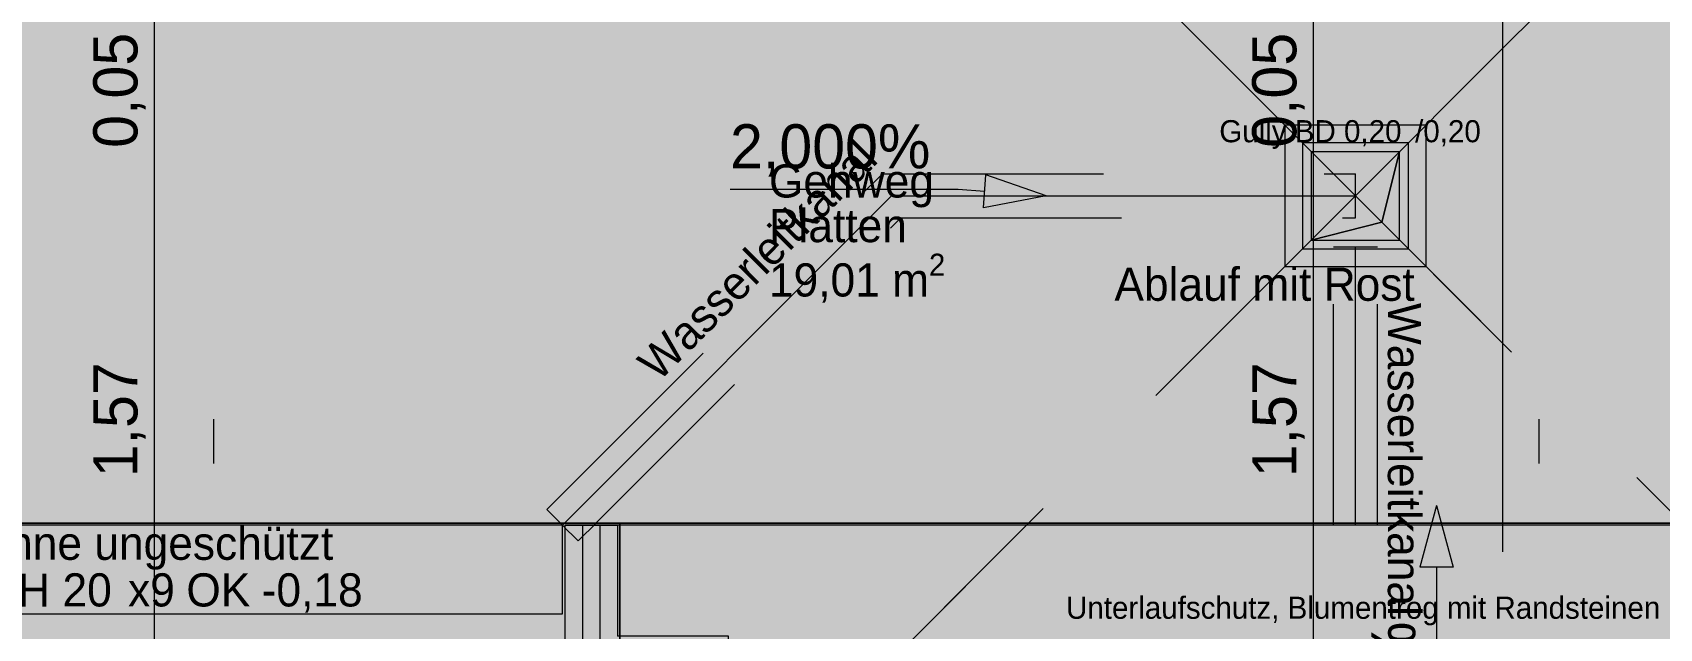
# Model space of a CAD drawing. Header units: metres. Extents: x -3.9 to 83, y -38 to 6.2.
# Drawn here: x 5.59 to 9.273, y -20.973 to -19.626 of the extents above; entities that cross this region are included whole.
import ezdxf

# ---------------------------------------------------------------- set-up
doc = ezdxf.new("R2010")
doc.units = ezdxf.units.M
doc.header["$MEASUREMENT"] = 0
doc.set_wipeout_variables(frame=1)
for name, pattern in [('Achse', [0.004, 0.002, -0.001, 0, -0.001]), ('Schnittlinie', [0.006, 0.003, -0.0015, 0, -0.0015]), ('Untersicht', [0.001, 0.0005, -0.0005]), ('Wipeout_Contour', [1, 0, -1])]:
    doc.linetypes.add(name, pattern=pattern)
for name, color, linetype in [('0._EG PP_2_000 Achsraster', 7, 'Continuous'), ('0._EG PP_2_140 Brüstung', 7, 'Continuous'), ('0._EG PP_2_221 Bodenaufbau - Abdichtung', 7, 'Continuous'), ('0._EG PP_2_221 Bodenaufbau - Terrassenbelag', 7, 'Continuous'), ('0._EG PP_2_270 Deckendurchbruchsymbol', 7, 'Continuous'), ('0._EG PP_2_520 Fixeinbauten', 7, 'Continuous'), ('0._EG PP_2_611 Entwässerung', 7, 'Continuous'), ('0._EG PP_2_851 Marker Schnitt', 7, 'Continuous'), ('0._EG PP_2_945 Einreichplan Beschriftung', 7, 'Continuous'), ('0._EG PP_2_950 Polierplan Bemaßung', 7, 'Continuous'), ('0._EG PP_2_955 Polierplan Beschriftung', 7, 'Continuous')]:
    doc.layers.add(name, color=color, linetype=linetype)
doc.styles.add('ERSTELLTER_STIL_2', font='')
doc.styles.get('ERSTELLTER_STIL_2').set_extended_font_data('Eurostile')

msp = doc.modelspace()

# ---------------------------------------------------------------- hatches: boundary and pattern name
at = {"layer": '0._EG PP_2_270 Deckendurchbruchsymbol', "linetype": 'Continuous', "lineweight": 0, "true_color": 0x000000}
msp.add_hatch(color=18, dxfattribs=at).paths.add_polyline_path([(8.485, -20.095), (8.685, -20.095), (8.685, -19.895), (8.6446, -20.0546)])
at = {"layer": '0._EG PP_2_950 Polierplan Bemaßung', "linetype": 'Continuous', "lineweight": 13, "true_color": 0x6c6cff}
for points in [[(7.885, -19.995), (7.7481, -19.9475), (7.7427, -20.0223)], [(8.7684, -20.695), (8.7309, -20.835), (8.8059, -20.835)]]:
    msp.add_hatch(color=171, dxfattribs=at).paths.add_polyline_path(points)

# ---------------------------------------------------------------- linework, layer by layer
at = {"layer": '0._EG PP_2_000 Achsraster', "color": 5, "linetype": 'Achse', "lineweight": 0, "ltscale": 1000}
for p, q in [((6, 3), (6, -36)), ((9, 3), (9, -36))]:
    msp.add_line(p, q, dxfattribs=at)
at = {"layer": '0._EG PP_2_221 Bodenaufbau - Abdichtung', "color": 171, "linetype": 'Untersicht', "lineweight": 13, "ltscale": 1000, "true_color": 0x6c6cff, "flags": 128}
for points in [[(8.585, -19.995), (7.2275, -18.6375)], [(7.2275, -18.6375), (8.585, -19.995)], [(9.9425, -18.6375), (8.585, -19.995)], [(8.585, -19.995), (9.9425, -18.6375)], [(10.99, -22.4), (8.585, -19.995)], [(8.585, -19.995), (10.99, -22.4)]]:
    msp.add_lwpolyline(points, dxfattribs=at)
at = {"layer": '0._EG PP_2_270 Deckendurchbruchsymbol', "color": 7, "linetype": 'Continuous', "lineweight": 13, "ltscale": 1000, "flags": 128}
for points in [[(8.6446, -20.0546), (8.685, -19.895), (8.485, -19.895), (8.485, -20.095)], [(8.485, -20.095), (8.685, -20.095), (8.685, -19.895), (8.6446, -20.0546)]]:
    msp.add_lwpolyline(points, close=True, dxfattribs=at)
at = {"layer": '0._EG PP_2_520 Fixeinbauten', "color": 8, "linetype": 'Continuous', "lineweight": 13, "ltscale": 1000, "flags": 128}
msp.add_lwpolyline([(10.845, -22.29), (10.845, -20.74), (6.795, -20.74), (6.795, -20.99), (7.165, -20.99), (7.165, -22.29)], close=True, dxfattribs=at)
at = {"layer": '0._EG PP_2_611 Entwässerung', "color": 7, "linetype": 'Continuous', "lineweight": 13, "ltscale": 1000}
for p, q in [((8.745, -19.835), (8.425, -19.835)), ((8.425, -19.835), (8.425, -20.155)), ((8.745, -20.155), (8.745, -19.835)), ((8.705, -19.875), (8.465, -19.875)), ((8.465, -19.875), (8.465, -20.115)), ((8.705, -20.115), (8.705, -19.875)), ((8.465, -20.115), (8.705, -20.115)), ((8.425, -20.155), (8.745, -20.155))]:
    msp.add_line(p, q, dxfattribs=at)
at = {"layer": '0._EG PP_2_611 Entwässerung', "color": 8, "linetype": 'Untersicht', "lineweight": 0, "ltscale": 1000}
for p, q in [((6.7547, -20.7046), (7.5143, -19.945)), ((7.5143, -19.945), (8.585, -19.945)), ((8.585, -20.045), (8.585, -19.945)), ((7.5557, -20.045), (8.585, -20.045)), ((8.535, -20.74), (8.535, -20.1112)), ((8.635, -20.1112), (8.535, -20.1112)), ((8.635, -20.74), (8.635, -20.1112)), ((8.635, -20.74), (8.535, -20.74))]:
    msp.add_line(p, q, dxfattribs=at)
at = {"layer": '0._EG PP_2_611 Entwässerung', "color": 76, "linetype": 'Achse', "lineweight": 13, "ltscale": 1000, "true_color": 0x3f7f02}
for p, q in [((7.535, -19.995), (8.585, -19.995)), ((8.585, -20.74), (8.585, -20.1112))]:
    msp.add_line(p, q, dxfattribs=at)
at = {"layer": '0._EG PP_2_851 Marker Schnitt', "color": 7, "linetype": 'Schnittlinie', "lineweight": 13, "ltscale": 1000}
msp.add_line((8.9179, -11.7), (8.9179, -29.1277), dxfattribs=at)
at = {"layer": '0._EG PP_2_950 Polierplan Bemaßung', "color": 6, "linetype": 'Continuous', "lineweight": 13, "ltscale": 1000, "true_color": 0xfb02fe}
for p, q in [((5.8661, -21.11), (5.8661, -19.54)), ((8.4898, -21.11), (8.4898, -19.54))]:
    msp.add_line(p, q, dxfattribs=at)
at = {"layer": '0._EG PP_2_950 Polierplan Bemaßung', "color": 171, "linetype": 'Continuous', "lineweight": 13, "ltscale": 1000, "true_color": 0x6c6cff}
for p, q in [((7.7427, -20.0223), (7.7481, -19.9475)), ((7.885, -19.995), (7.7481, -19.9475)), ((7.6855, -19.9806), (7.1692, -19.9806)), ((7.7454, -19.9849), (7.6855, -19.9806)), ((7.885, -19.995), (7.7427, -20.0223)), ((8.7684, -20.695), (8.7309, -20.835)), ((8.7684, -20.695), (8.8059, -20.835)), ((8.8059, -20.835), (8.7309, -20.835)), ((8.7684, -20.835), (8.7684, -20.895)), ((8.7684, -20.895), (8.7684, -21.4113))]:
    msp.add_line(p, q, dxfattribs=at)

# ---------------------------------------------------------------- texts
at = {"layer": '0._EG PP_2_270 Deckendurchbruchsymbol', "color": 1, "linetype": 'Continuous', "lineweight": 0, "insert": (8.585, -19.8888), "char_height": 0.05, "attachment_point": 8, "style": 'ERSTELLTER_STIL_2'}
msp.add_mtext('\\A1;{\\pqc;\\pt0;\\fEurostile|b0|i0|c0|p0;\\W1.000000;Gully BD 0,20\\fEurostile|b0|i0|c0|p0;\\W1.000000;\\A1{\\H.66x;\\S^  ;}\\fEurostile|b0|i0|c0|p0;\\W1.000000; /0,20\\fEurostile|b0|i0|c0|p0;\\W1.000000;\\A1{\\H.66x;\\S^  ;}\\fEurostile|b0|i0|c0|p0;\\W1.000000;\\fEurostile|b0|i0|c0|p0;\\W1.000000;\\A1{\\H.66x;\\S^  ;}}', dxfattribs=at)
at = {"layer": '0._EG PP_2_945 Einreichplan Beschriftung', "color": 7, "linetype": 'Continuous', "lineweight": 13, "insert": (7.9298, -20.9665), "char_height": 0.05, "attachment_point": 7, "style": 'ERSTELLTER_STIL_2'}
msp.add_mtext('\\A1;{\\pql;\\fEurostile|b0|i0|c0|p0;\\W1.000000;Unterlaufschutz, Blumentrog\\fEurostile|b0|i0|c0|p0;\\W1.000000; mit Randsteinen}', dxfattribs=at)
at = {"layer": '0._EG PP_2_950 Polierplan Bemaßung', "color": 6, "linetype": 'Continuous', "lineweight": 13, "true_color": 0xfb02fe, "char_height": 0.1, "width": 0.306373, "attachment_point": 7, "rotation": 90, "style": 'ERSTELLTER_STIL_2'}
for s, insert in [('\\A1;{\\pql;\\fEurostile|b0|i0|c0|p0;\\W1.000000;0,05}', (5.8461, -19.8864)), ('\\A1;{\\pql;\\fEurostile|b0|i0|c0|p0;\\W1.000000;0,05}', (8.4698, -19.8864)), ('\\A1;{\\pql;\\fEurostile|b0|i0|c0|p0;\\W1.000000;1,57}', (5.8461, -20.6314)), ('\\A1;{\\pql;\\fEurostile|b0|i0|c0|p0;\\W1.000000;1,57}', (8.4698, -20.6314))]:
    msp.add_mtext(s, dxfattribs=dict(at, insert=insert))
at = {"layer": '0._EG PP_2_950 Polierplan Bemaßung', "color": 171, "linetype": 'Continuous', "lineweight": 13, "true_color": 0x6c6cff, "insert": (7.1692, -19.9516), "char_height": 0.1, "attachment_point": 7, "style": 'ERSTELLTER_STIL_2'}
msp.add_mtext('\\A1;{\\pql;\\fEurostile|b0|i0|c0|p0;\\W1.000000;2,000\\fEurostile|b0|i0|c0|p0;\\W1.000000;%}', dxfattribs=at)
at = {"layer": '0._EG PP_2_950 Polierplan Bemaßung', "color": 171, "linetype": 'Continuous', "lineweight": 13, "true_color": 0x6c6cff, "insert": (8.7394, -21.4113), "char_height": 0.1, "attachment_point": 7, "rotation": 90, "style": 'ERSTELLTER_STIL_2'}
msp.add_mtext('\\A1;{\\pql;\\fEurostile|b0|i0|c0|p0;\\W1.000000;2,000\\fEurostile|b0|i0|c0|p0;\\W1.000000;%}', dxfattribs=at)
at = {"layer": '0._EG PP_2_955 Polierplan Beschriftung', "color": 7, "linetype": 'Continuous', "lineweight": 13, "char_height": 0.075, "attachment_point": 7, "style": 'ERSTELLTER_STIL_2'}
for insert, rotation in [((7.008, -20.4182), 45.0043), ((8.6573, -20.2371), 270.0043)]:
    msp.add_mtext('\\A1;{\\pql;\\fEurostile|b0|i0|c0|p0;\\W1.000000;Wasserleitkanal\\fEurostile|b0|i0|c0|p0;\\W1.000000;  }', dxfattribs=dict(at, insert=insert, rotation=rotation))
at = {"layer": '0._EG PP_2_955 Polierplan Beschriftung', "color": 7, "linetype": 'Continuous', "lineweight": 13, "insert": (7.2572, -20.2445), "char_height": 0.075, "attachment_point": 7, "line_spacing_factor": 0.807837, "style": 'ERSTELLTER_STIL_2'}
msp.add_mtext('\\A1;{\\pql;\\fEurostile|b0|i0|c0|p0;\\W1.000000;Gehweg\\P\\pql;\\fEurostile|b0|i0|c0|p0;\\W1.000000;Platten\\P\\pql;\\fEurostile|b0|i0|c0|p0;\\W1.000000;19,01\\fEurostile|b0|i0|c0|p0;\\W1.000000; m\\fEurostile|b0|i0|c0|p0;\\W1.000000;\\A1{\\H.66x;\\S2^  ;}}', dxfattribs=at)
at = {"layer": '0._EG PP_2_955 Polierplan Beschriftung', "color": 7, "linetype": 'Continuous', "lineweight": 13, "char_height": 0.075, "attachment_point": 1, "style": 'ERSTELLTER_STIL_2'}
for s, insert in [('\\A1;{\\pql;\\fEurostile|b0|i0|c0|p0;\\W1.000000;Ablauf mit Rost\\fEurostile|b0|i0|c0|p0;\\W1.000000;  }', (8.0393, -20.1573)), ('\\A1;{\\pql;\\fEurostile|b0|i0|c0|p0;\\W1.000000;Rinne ungeschützt\\fEurostile|b0|i0|c0|p0;\\W1.000000;  }', (5.44, -20.7431)), ('\\A1;{\\pql;\\pt0,1;\\fEurostile|b0|i0|c0|p0;\\W1.000000;BxH }', (5.44, -20.8493)), ('\\A1;{\\pql;\\pt0,1;\\fEurostile|b0|i0|c0|p0;\\W1.000000;20\\fEurostile|b0|i0|c0|p0;\\W1.000000;\\A1{\\H.66x;\\S^  ;}\\fEurostile|b0|i0|c0|p0;\\W1.000000;\\fEurostile|b0|i0|c0|p0;\\W1.000000;\\A1{\\H.66x;\\S^  ;}\\fEurostile|b0|i0|c0|p0;\\W1.000000;x\\fEurostile|b0|i0|c0|p0;\\W1.000000;\\fEurostile|b0|i0|c0|p0;\\W1.000000;\\fEurostile|b0|i0|c0|p0;\\W1.000000;\\fEurostile|b0|i0|c0|p0;\\W1.000000;\\fEurostile|b0|i0|c0|p0;\\W1.000000;9\\fEurostile|b0|i0|c0|p0;\\W1.000000;\\A1{\\H.66x;\\S^  ;}\\fEurostile|b0|i0|c0|p0;\\W1.000000;\\fEurostile|b0|i0|c0|p0;\\W1.000000;\\A1{\\H.66x;\\S^  ;}\\fEurostile|b0|i0|c0|p0;\\W1.000000;\\fEurostile|b0|i0|c0|p0;\\W1.000000;\\fEurostile|b0|i0|c0|p0;\\W1.000000;\\fEurostile|b0|i0|c0|p0;\\W1.000000;\\fEurostile|b0|i0|c0|p0;\\W1.000000;\\fEurostile|b0|i0|c0|p0;\\W1.000000;\\fEurostile|b0|i0|c0|p0;\\W1.000000;\\A1{\\H.66x;\\S^  ;}\\fEurostile|b0|i0|c0|p0;\\W1.000000;\\fEurostile|b0|i0|c0|p0;\\W1.000000;\\A1{\\H.66x;\\S^  ;}\\fEurostile|b0|i0|c0|p0;\\W1.000000;\\fEurostile|b0|i0|c0|p0;\\W1.000000;\\fEurostile|b0|i0|c0|p0;\\W1.000000;\\fEurostile|b0|i0|c0|p0;\\W1.000000;\\fEurostile|b0|i0|c0|p0;\\W1.000000;\\fEurostile|b0|i0|c0|p0;\\W1.000000;\\fEurostile|b0|i0|c0|p0;\\W1.000000;\\A1{\\H.66x;\\S^  ;}\\fEurostile|b0|i0|c0|p0;\\W1.000000;\\fEurostile|b0|i0|c0|p0;\\W1.000000;\\A1{\\H.66x;\\S^  ;}\\fEurostile|b0|i0|c0|p0;\\W1.000000;\\fEurostile|b0|i0|c0|p0;\\W1.000000;\\fEurostile|b0|i0|c0|p0;\\W1.000000;\\fEurostile|b0|i0|c0|p0;\\W1.000000;\\fEurostile|b0|i0|c0|p0;\\W1.000000;\\fEurostile|b0|i0|c0|p0;\\W1.000000;\\fEurostile|b0|i0|c0|p0;\\W1.000000;\\A1{\\H.66x;\\S^  ;}\\fEurostile|b0|i0|c0|p0;\\W1.000000;\\fEurostile|b0|i0|c0|p0;\\W1.000000;\\A1{\\H.66x;\\S^  ;}\\fEurostile|b0|i0|c0|p0;\\W1.000000;\\fEurostile|b0|i0|c0|p0;\\W1.000000;\\fEurostile|b0|i0|c0|p0;\\W1.000000;\\fEurostile|b0|i0|c0|p0;\\W1.000000;\\fEurostile|b0|i0|c0|p0;\\W1.000000;\\fEurostile|b0|i0|c0|p0;\\W1.000000;\\fEurostile|b0|i0|c0|p0;\\W1.000000;\\A1{\\H.66x;\\S^  ;}\\fEurostile|b0|i0|c0|p0;\\W1.000000;}', (5.6579, -20.8486)), ('\\A1;{\\pql;\\pt0,1;\\fEurostile|b0|i0|c0|p0;\\W1.000000; OK }', (5.9104, -20.8486)), ('\\A1;{\\pql;\\pt0,1;\\fEurostile|b0|i0|c0|p0;\\W1.000000;-0,18\\fEurostile|b0|i0|c0|p0;\\W1.000000;\\A1{\\H.66x;\\S^  ;}\\fEurostile|b0|i0|c0|p0;\\W1.000000;\\fEurostile|b0|i0|c0|p0;\\W1.000000;\\A1{\\H.66x;\\S^  ;}\\fEurostile|b0|i0|c0|p0;\\W1.000000;\\fEurostile|b0|i0|c0|p0;\\W1.000000;\\fEurostile|b0|i0|c0|p0;\\W1.000000;\\fEurostile|b0|i0|c0|p0;\\W1.000000;\\fEurostile|b0|i0|c0|p0;\\W1.000000;\\fEurostile|b0|i0|c0|p0;\\W1.000000;\\fEurostile|b0|i0|c0|p0;\\W1.000000;\\A1{\\H.66x;\\S^  ;}\\fEurostile|b0|i0|c0|p0;\\W1.000000;\\fEurostile|b0|i0|c0|p0;\\W1.000000;\\A1{\\H.66x;\\S^  ;}\\fEurostile|b0|i0|c0|p0;\\W1.000000;\\fEurostile|b0|i0|c0|p0;\\W1.000000;\\fEurostile|b0|i0|c0|p0;\\W1.000000;\\fEurostile|b0|i0|c0|p0;\\W1.000000;\\fEurostile|b0|i0|c0|p0;\\W1.000000;\\fEurostile|b0|i0|c0|p0;\\W1.000000;\\fEurostile|b0|i0|c0|p0;\\W1.000000;\\A1{\\H.66x;\\S^  ;}\\fEurostile|b0|i0|c0|p0;\\W1.000000;\\fEurostile|b0|i0|c0|p0;\\W1.000000;\\A1{\\H.66x;\\S^  ;}\\fEurostile|b0|i0|c0|p0;\\W1.000000;\\fEurostile|b0|i0|c0|p0;\\W1.000000;\\fEurostile|b0|i0|c0|p0;\\W1.000000;\\fEurostile|b0|i0|c0|p0;\\W1.000000;\\fEurostile|b0|i0|c0|p0;\\W1.000000;\\fEurostile|b0|i0|c0|p0;\\W1.000000;\\fEurostile|b0|i0|c0|p0;\\W1.000000;\\A1{\\H.66x;\\S^  ;}\\fEurostile|b0|i0|c0|p0;\\W1.000000;\\fEurostile|b0|i0|c0|p0;\\W1.000000;\\fEurostile|b0|i0|c0|p0;\\W1.000000;\\fEurostile|b0|i0|c0|p0;\\W1.000000;\\fEurostile|b0|i0|c0|p0;\\W1.000000;\\fEurostile|b0|i0|c0|p0;\\W1.000000;\\fEurostile|b0|i0|c0|p0;\\W1.000000;\\fEurostile|b0|i0|c0|p0;\\W1.000000;\\fEurostile|b0|i0|c0|p0;\\W1.000000;\\fEurostile|b0|i0|c0|p0;\\W1.000000;\\fEurostile|b0|i0|c0|p0;\\W1.000000;\\fEurostile|b0|i0|c0|p0;\\W1.000000;\\fEurostile|b0|i0|c0|p0;\\W1.000000;\\fEurostile|b0|i0|c0|p0;\\W1.000000;\\fEurostile|b0|i0|c0|p0;\\W1.000000;\\fEurostile|b0|i0|c0|p0;\\W1.000000;\\fEurostile|b0|i0|c0|p0;\\W1.000000;\\fEurostile|b0|i0|c0|p0;\\W1.000000;\\fEurostile|b0|i0|c0|p0;\\W1.000000;}', (6.1088, -20.8486))]:
    msp.add_mtext(s, dxfattribs=dict(at, insert=insert))

# ---------------------------------------------------------------- next in the draw order: wipeouts: each hides what was drawn before it
at = {"color": 254, "linetype": 'Wipeout_Contour', "lineweight": 0, "ltscale": 110.418894}
msp.add_wipeout([(6.825, -21.08), (6.915, -20.99), (6.915, -20.74), (6.795, -20.74), (6.795, -21.08)], dxfattribs=at).dxf.layer = '0._EG PP_2_140 Brüstung'

# ---------------------------------------------------------------- next in the draw order: hatches: boundary and pattern name
at = {"layer": '0._EG PP_2_221 Bodenaufbau - Terrassenbelag', "linetype": 'Continuous', "lineweight": 0, "true_color": 0x111111}
for points in [[(5.435, -20.735), (10.845, -20.735), (10.845, -20.985), (12.19, -20.985), (12.19, -21.29), (12.46, -21.29), (12.46, -21.16), (12.58, -21.16), (12.58, -21.29), (13.63, -21.29), (13.63, -16.585), (15.075, -16.585), (15.075, -15.075), (12.785, -15.075), (12.785, -15.205), (12.665, -15.205), (12.665, -15.075), (12.37, -15.075), (12.37, -15.28), (12.29, -15.28), (12.29, -19.545), (5.435, -19.545)], [(6.92, -20.735), (5.435, -20.735), (5.435, -23.7911), (10.035, -23.79), (10.035, -23.63), (10.96, -23.63), (10.96, -23.79), (12.335, -23.7912), (12.335, -22.56), (12.065, -22.56), (12.065, -21.0987), (10.845, -21.0987), (10.845, -22.29), (6.92, -22.29)]]:
    msp.add_hatch(color=250, dxfattribs=at).paths.add_polyline_path(points)
at = {"layer": '0._EG PP_2_221 Bodenaufbau - Terrassenbelag', "linetype": 'Continuous', "lineweight": 13, "true_color": 0xaaaaaa}
msp.add_hatch(color=253, dxfattribs=at).paths.add_polyline_path([(6.92, -20.735), (6.92, -22.29), (10.845, -22.29), (10.845, -20.735)])

# ---------------------------------------------------------------- next in the draw order: linework, layer by layer
at = {"layer": '0._EG PP_2_140 Brüstung', "color": 7, "linetype": 'Continuous', "lineweight": 18, "ltscale": 1000, "flags": 128}
for points in [[(6.795, -20.74), (6.915, -20.74)], [(6.795, -20.74), (6.795, -21.08)], [(6.915, -20.99), (6.915, -20.74)]]:
    msp.add_lwpolyline(points, dxfattribs=at)
msp.add_lwpolyline([(6.835, -21.05), (6.875, -21.05), (6.875, -20.74), (6.835, -20.74)], close=True, dxfattribs=at)
at = {"layer": '0._EG PP_2_221 Bodenaufbau - Abdichtung', "color": 171, "linetype": 'Untersicht', "lineweight": 13, "ltscale": 1000, "true_color": 0x6c6cff, "flags": 128}
for points in [[(5.305, -23.275), (8.585, -19.995)], [(8.585, -19.995), (5.305, -23.275)]]:
    msp.add_lwpolyline(points, dxfattribs=at)
at = {"layer": '0._EG PP_2_221 Bodenaufbau - Terrassenbelag', "color": 7, "linetype": 'Continuous', "lineweight": 18, "ltscale": 1000, "flags": 128}
for points in [[(10.845, -20.735), (5.435, -20.735)], [(5.435, -20.735), (6.92, -20.735)], [(6.92, -20.735), (10.845, -20.735)], [(6.92, -22.29), (6.92, -20.735)], [(6.92, -20.735), (6.92, -22.29)]]:
    msp.add_lwpolyline(points, dxfattribs=at)
at = {"layer": '0._EG PP_2_611 Entwässerung', "color": 76, "linetype": 'Achse', "lineweight": 13, "ltscale": 1000, "true_color": 0x3f7f02}
msp.add_line((6.79, -20.74), (7.535, -19.995), dxfattribs=at)
at = {"layer": '0._EG PP_2_611 Entwässerung', "color": 8, "linetype": 'Untersicht', "lineweight": 0, "ltscale": 1000}
for q in [(7.5557, -20.045), (6.7547, -20.7046)]:
    msp.add_line((6.8254, -20.7754), q, dxfattribs=at)
at = {"layer": '0._EG PP_2_611 Entwässerung', "color": 7, "linetype": 'Continuous', "lineweight": 13, "ltscale": 1000, "flags": 128}
msp.add_lwpolyline([(5.44, -20.94), (6.79, -20.94), (6.79, -20.74), (5.44, -20.74)], close=True, dxfattribs=at)

doc.saveas('drawing.dxf')
